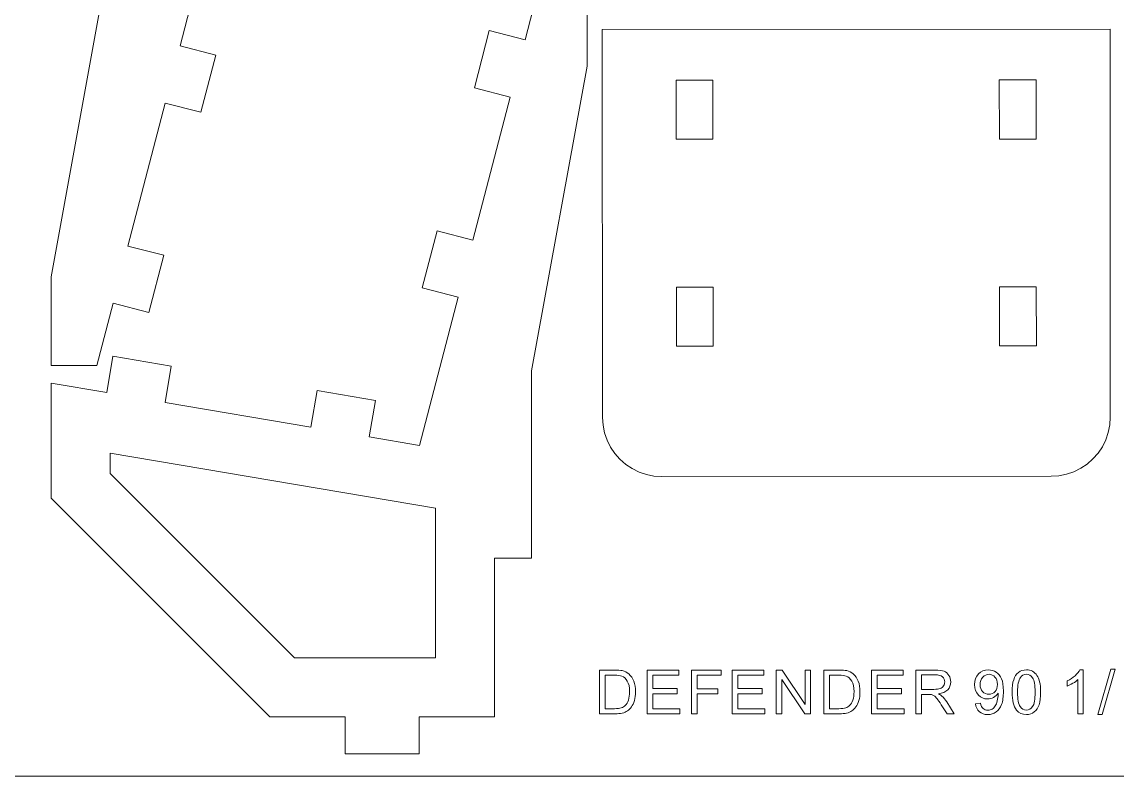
# Model space of a CAD drawing. Header units: centimetres. Extents: x -129.3 to -71.3, y -1.4 to 86.6.
# Drawn here: x -115.53 to -108.03, y -1.37 to 3.79 of the extents above; entities that cross this region are included whole.
import ezdxf

# ---------------------------------------------------------------- set-up
doc = ezdxf.new("R2010")
doc.units = ezdxf.units.CM
doc.header["$MEASUREMENT"] = 0
doc.layers.add('Camada 1', color=7, linetype='Continuous')

msp = doc.modelspace()

# ---------------------------------------------------------------- linework, layer by layer
at = {"layer": 'Camada 1', "color": 250, "lineweight": 20}
msp.add_open_spline([(-100.25825, -0.87178), (-100.25825, -1.14679), (-100.48325, -1.37179), (-100.75824, -1.37179), (-100.75824, -1.37179), (-100.75824, -1.37179), (-128.75825, -1.37179), (-128.75825, -1.37179), (-128.75825, -1.37179), (-129.03324, -1.37179), (-129.25825, -1.14679), (-129.25825, -0.87178), (-129.25825, -0.87178), (-129.25825, -0.87178), (-129.25825, 42.12823), (-129.25825, 42.12823), (-129.25825, 42.12823), (-129.25825, 42.40323), (-129.03324, 42.62823), (-128.75825, 42.62823)], degree=3, knots=[0, 0, 0, 0, 0.1666667, 0.1666667, 0.1666667, 0.1666667, 0.3333333, 0.3333333, 0.3333333, 0.3333333, 0.5, 0.5, 0.5, 0.5, 0.6666667, 0.6666667, 0.6666667, 0.6666667, 1, 1, 1, 1], dxfattribs=at)
at = {"layer": 'Camada 1', "lineweight": 9}
for points, knots in [([(-114.80079, 2.25954), (-114.80079, 2.25954), (-114.55589, 2.19578), (-114.55589, 2.19578), (-114.55589, 2.19578), (-114.55589, 2.19578), (-114.65788, 1.80396), (-114.65788, 1.80396), (-114.65788, 1.80396), (-114.65788, 1.80396), (-114.90277, 1.86771), (-114.90277, 1.86771), (-114.90277, 1.86771), (-114.90277, 1.86771), (-115.01408, 1.44008), (-115.01408, 1.44008), (-115.01408, 1.44008), (-115.01408, 1.44008), (-115.32708, 1.4401), (-115.32708, 1.4401), (-115.32708, 1.4401), (-115.32708, 1.4401), (-115.32686, 2.04743), (-115.32686, 2.04743), (-115.32686, 2.04743), (-115.32686, 2.04743), (-114.94768, 4.13457), (-114.94768, 4.13457), (-114.94768, 4.13457), (-114.94768, 4.13457), (-114.94734, 5.41826), (-114.94734, 5.41826), (-114.94734, 5.41826), (-114.94734, 5.41826), (-114.69424, 5.41816), (-114.69424, 5.41816), (-114.69424, 5.41816), (-114.69424, 5.41816), (-114.69388, 6.50506), (-114.69388, 6.50506), (-114.69388, 6.50506), (-114.69388, 6.50506), (-114.17786, 6.50503), (-114.17786, 6.50503), (-114.17786, 6.50503), (-114.17786, 6.50503), (-114.17783, 6.75808), (-114.17783, 6.75808), (-114.17783, 6.75808), (-114.17783, 6.75808), (-113.67156, 6.75804), (-113.67156, 6.75804), (-113.67156, 6.75804), (-113.67156, 6.75804), (-113.6716, 6.50499), (-113.6716, 6.50499), (-113.6716, 6.50499), (-113.6716, 6.50499), (-113.15576, 6.50495), (-113.15576, 6.50495), (-113.15576, 6.50495), (-113.15576, 6.50495), (-111.65781, 5.00592), (-111.65781, 5.00592), (-111.65781, 5.00592), (-111.65781, 5.00592), (-111.65805, 4.21896), (-111.65805, 4.21896), (-111.65805, 4.21896), (-111.65805, 4.21896), (-112.03988, 4.2834), (-112.03988, 4.2834), (-112.03988, 4.2834), (-112.03988, 4.2834), (-112.08198, 4.03418), (-112.08198, 4.03418), (-112.08198, 4.03418), (-112.08198, 4.03418), (-112.48114, 4.10162), (-112.48114, 4.10162), (-112.48114, 4.10162), (-112.48114, 4.10162), (-112.43904, 4.35085), (-112.43904, 4.35085), (-112.43904, 4.35085), (-112.43904, 4.35085), (-113.43713, 4.51967), (-113.43713, 4.51967), (-113.43713, 4.51967), (-113.43713, 4.51967), (-113.47919, 4.27043), (-113.47919, 4.27043), (-113.47919, 4.27043), (-113.47919, 4.27043), (-113.87836, 4.3378), (-113.87836, 4.3378), (-113.87836, 4.3378), (-113.87836, 4.3378), (-113.8363, 4.58704), (-113.8363, 4.58704), (-113.8363, 4.58704), (-113.8363, 4.58704), (-114.17955, 4.6463), (-114.17955, 4.6463), (-114.17955, 4.6463), (-114.17955, 4.6463), (-114.44383, 3.63092), (-114.44383, 3.63092), (-114.44383, 3.63092), (-114.44383, 3.63092), (-114.19894, 3.56718), (-114.19894, 3.56718), (-114.19894, 3.56718), (-114.19894, 3.56718), (-114.30093, 3.17535), (-114.30093, 3.17535), (-114.30093, 3.17535), (-114.30093, 3.17535), (-114.54582, 3.2391), (-114.54582, 3.2391), (-114.54582, 3.2391), (-114.54582, 3.2391), (-114.80079, 2.25954), (-114.80079, 2.25954)], [0, 0, 0, 0, 0.03125, 0.03125, 0.03125, 0.03125, 0.0625, 0.0625, 0.0625, 0.0625, 0.09375, 0.09375, 0.09375, 0.09375, 0.125, 0.125, 0.125, 0.125, 0.15625, 0.15625, 0.15625, 0.15625, 0.1875, 0.1875, 0.1875, 0.1875, 0.21875, 0.21875, 0.21875, 0.21875, 0.25, 0.25, 0.25, 0.25, 0.28125, 0.28125, 0.28125, 0.28125, 0.3125, 0.3125, 0.3125, 0.3125, 0.34375, 0.34375, 0.34375, 0.34375, 0.375, 0.375, 0.375, 0.375, 0.40625, 0.40625, 0.40625, 0.40625, 0.4375, 0.4375, 0.4375, 0.4375, 0.46875, 0.46875, 0.46875, 0.46875, 0.5, 0.5, 0.5, 0.5, 0.53125, 0.53125, 0.53125, 0.53125, 0.5625, 0.5625, 0.5625, 0.5625, 0.59375, 0.59375, 0.59375, 0.59375, 0.625, 0.625, 0.625, 0.625, 0.65625, 0.65625, 0.65625, 0.65625, 0.6875, 0.6875, 0.6875, 0.6875, 0.71875, 0.71875, 0.71875, 0.71875, 0.75, 0.75, 0.75, 0.75, 0.78125, 0.78125, 0.78125, 0.78125, 0.8125, 0.8125, 0.8125, 0.8125, 0.84375, 0.84375, 0.84375, 0.84375, 0.875, 0.875, 0.875, 0.875, 0.90625, 0.90625, 0.90625, 0.90625, 0.9375, 0.9375, 0.9375, 0.9375, 1, 1, 1, 1]), ([(-112.18411, 3.27966), (-112.18411, 3.27966), (-112.42901, 3.34342), (-112.42901, 3.34342), (-112.42901, 3.34342), (-112.42901, 3.34342), (-112.32702, 3.73524), (-112.32702, 3.73524), (-112.32702, 3.73524), (-112.32702, 3.73524), (-112.08213, 3.67149), (-112.08213, 3.67149), (-112.08213, 3.67149), (-112.08213, 3.67149), (-111.97082, 4.09912), (-111.97082, 4.09912), (-111.97082, 4.09912), (-111.97082, 4.09912), (-111.65782, 4.0991), (-111.65782, 4.0991), (-111.65782, 4.0991), (-111.65782, 4.0991), (-111.65804, 3.49177), (-111.65804, 3.49177), (-111.65804, 3.49177), (-111.65804, 3.49177), (-112.03722, 1.40463), (-112.03722, 1.40463), (-112.03722, 1.40463), (-112.03722, 1.40463), (-112.03756, 0.12094), (-112.03756, 0.12094), (-112.03756, 0.12094), (-112.03756, 0.12094), (-112.29066, 0.12104), (-112.29066, 0.12104), (-112.29066, 0.12104), (-112.29066, 0.12104), (-112.29102, -0.96586), (-112.29102, -0.96586), (-112.29102, -0.96586), (-112.29102, -0.96586), (-112.80704, -0.96583), (-112.80704, -0.96583), (-112.80704, -0.96583), (-112.80704, -0.96583), (-112.80707, -1.21888), (-112.80707, -1.21888), (-112.80707, -1.21888), (-112.80707, -1.21888), (-113.31334, -1.21884), (-113.31334, -1.21884), (-113.31334, -1.21884), (-113.31334, -1.21884), (-113.3133, -0.96579), (-113.3133, -0.96579), (-113.3133, -0.96579), (-113.3133, -0.96579), (-113.82914, -0.96575), (-113.82914, -0.96575), (-113.82914, -0.96575), (-113.82914, -0.96575), (-115.32709, 0.53328), (-115.32709, 0.53328), (-115.32709, 0.53328), (-115.32709, 0.53328), (-115.32685, 1.32024), (-115.32685, 1.32024), (-115.32685, 1.32024), (-115.32685, 1.32024), (-114.94502, 1.2558), (-114.94502, 1.2558), (-114.94502, 1.2558), (-114.94502, 1.2558), (-114.90292, 1.50502), (-114.90292, 1.50502), (-114.90292, 1.50502), (-114.90292, 1.50502), (-114.50376, 1.43758), (-114.50376, 1.43758), (-114.50376, 1.43758), (-114.50376, 1.43758), (-114.54586, 1.18835), (-114.54586, 1.18835), (-114.54586, 1.18835), (-114.54586, 1.18835), (-113.54777, 1.01953), (-113.54777, 1.01953), (-113.54777, 1.01953), (-113.54777, 1.01953), (-113.50571, 1.26877), (-113.50571, 1.26877), (-113.50571, 1.26877), (-113.50571, 1.26877), (-113.10654, 1.2014), (-113.10654, 1.2014), (-113.10654, 1.2014), (-113.10654, 1.2014), (-113.1486, 0.95216), (-113.1486, 0.95216), (-113.1486, 0.95216), (-113.1486, 0.95216), (-112.80535, 0.8929), (-112.80535, 0.8929), (-112.80535, 0.8929), (-112.80535, 0.8929), (-112.54107, 1.90828), (-112.54107, 1.90828), (-112.54107, 1.90828), (-112.54107, 1.90828), (-112.78596, 1.97202), (-112.78596, 1.97202), (-112.78596, 1.97202), (-112.78596, 1.97202), (-112.68397, 2.36385), (-112.68397, 2.36385), (-112.68397, 2.36385), (-112.68397, 2.36385), (-112.43908, 2.3001), (-112.43908, 2.3001), (-112.43908, 2.3001), (-112.43908, 2.3001), (-112.18411, 3.27966), (-112.18411, 3.27966)], [0, 0, 0, 0, 0.03125, 0.03125, 0.03125, 0.03125, 0.0625, 0.0625, 0.0625, 0.0625, 0.09375, 0.09375, 0.09375, 0.09375, 0.125, 0.125, 0.125, 0.125, 0.15625, 0.15625, 0.15625, 0.15625, 0.1875, 0.1875, 0.1875, 0.1875, 0.21875, 0.21875, 0.21875, 0.21875, 0.25, 0.25, 0.25, 0.25, 0.28125, 0.28125, 0.28125, 0.28125, 0.3125, 0.3125, 0.3125, 0.3125, 0.34375, 0.34375, 0.34375, 0.34375, 0.375, 0.375, 0.375, 0.375, 0.40625, 0.40625, 0.40625, 0.40625, 0.4375, 0.4375, 0.4375, 0.4375, 0.46875, 0.46875, 0.46875, 0.46875, 0.5, 0.5, 0.5, 0.5, 0.53125, 0.53125, 0.53125, 0.53125, 0.5625, 0.5625, 0.5625, 0.5625, 0.59375, 0.59375, 0.59375, 0.59375, 0.625, 0.625, 0.625, 0.625, 0.65625, 0.65625, 0.65625, 0.65625, 0.6875, 0.6875, 0.6875, 0.6875, 0.71875, 0.71875, 0.71875, 0.71875, 0.75, 0.75, 0.75, 0.75, 0.78125, 0.78125, 0.78125, 0.78125, 0.8125, 0.8125, 0.8125, 0.8125, 0.84375, 0.84375, 0.84375, 0.84375, 0.875, 0.875, 0.875, 0.875, 0.90625, 0.90625, 0.90625, 0.90625, 0.9375, 0.9375, 0.9375, 0.9375, 1, 1, 1, 1]), ([(-108.13, 0.88491), (-108.13, 0.88491), (-108.1594, 0.84086), (-108.1594, 0.84086), (-108.1594, 0.84086), (-108.1594, 0.84086), (-108.1943, 0.80101), (-108.1943, 0.80101), (-108.1943, 0.80101), (-108.1943, 0.80101), (-108.23409, 0.76607), (-108.23409, 0.76607), (-108.23409, 0.76607), (-108.23409, 0.76607), (-108.2781, 0.73661), (-108.2781, 0.73661), (-108.2781, 0.73661), (-108.2781, 0.73661), (-108.32559, 0.71315), (-108.32559, 0.71315), (-108.32559, 0.71315), (-108.32559, 0.71315), (-108.37573, 0.69609), (-108.37573, 0.69609), (-108.37573, 0.69609), (-108.37573, 0.69609), (-108.42767, 0.68572), (-108.42767, 0.68572), (-108.42767, 0.68572), (-108.42767, 0.68572), (-108.48051, 0.68222), (-108.48051, 0.68222), (-108.48051, 0.68222), (-108.48051, 0.68222), (-111.14669, 0.68043), (-111.14669, 0.68043), (-111.14669, 0.68043), (-111.14669, 0.68043), (-111.19954, 0.68385), (-111.19954, 0.68385), (-111.19954, 0.68385), (-111.19954, 0.68385), (-111.25149, 0.69415), (-111.25149, 0.69415), (-111.25149, 0.69415), (-111.25149, 0.69415), (-111.30163, 0.71115), (-111.30163, 0.71115), (-111.30163, 0.71115), (-111.30163, 0.71115), (-111.34916, 0.73454), (-111.34916, 0.73454), (-111.34916, 0.73454), (-111.34916, 0.73454), (-111.39322, 0.76393), (-111.39322, 0.76393), (-111.39322, 0.76393), (-111.39322, 0.76393), (-111.43307, 0.79882), (-111.43307, 0.79882), (-111.43307, 0.79882), (-111.43307, 0.79882), (-111.46801, 0.83861), (-111.46801, 0.83861), (-111.46801, 0.83861), (-111.46801, 0.83861), (-111.49746, 0.88263), (-111.49746, 0.88263), (-111.49746, 0.88263), (-111.49746, 0.88263), (-111.52092, 0.93011), (-111.52092, 0.93011), (-111.52092, 0.93011), (-111.52092, 0.93011), (-111.53798, 0.98025), (-111.53798, 0.98025), (-111.53798, 0.98025), (-111.53798, 0.98025), (-111.54834, 1.03218), (-111.54834, 1.03218), (-111.54834, 1.03218), (-111.54834, 1.03218), (-111.55185, 1.08504), (-111.55185, 1.08504), (-111.55185, 1.08504), (-111.55185, 1.08504), (-111.55378, 3.7437), (-111.55378, 3.7437), (-111.55378, 3.7437), (-111.55378, 3.7437), (-108.07782, 3.74604), (-108.07782, 3.74604), (-108.07782, 3.74604), (-108.07782, 3.74604), (-108.07589, 1.0874), (-108.07589, 1.0874), (-108.07589, 1.0874), (-108.07589, 1.0874), (-108.07933, 1.03455), (-108.07933, 1.03455), (-108.07933, 1.03455), (-108.07933, 1.03455), (-108.08961, 0.98259), (-108.08961, 0.98259), (-108.08961, 0.98259), (-108.08961, 0.98259), (-108.10661, 0.93243), (-108.10661, 0.93243), (-108.10661, 0.93243), (-108.10661, 0.93243), (-108.13, 0.88491), (-108.13, 0.88491)], [0, 0, 0, 0, 0.0344828, 0.0344828, 0.0344828, 0.0344828, 0.0689655, 0.0689655, 0.0689655, 0.0689655, 0.1034483, 0.1034483, 0.1034483, 0.1034483, 0.137931, 0.137931, 0.137931, 0.137931, 0.1724138, 0.1724138, 0.1724138, 0.1724138, 0.2068966, 0.2068966, 0.2068966, 0.2068966, 0.2413793, 0.2413793, 0.2413793, 0.2413793, 0.2758621, 0.2758621, 0.2758621, 0.2758621, 0.3103448, 0.3103448, 0.3103448, 0.3103448, 0.3448276, 0.3448276, 0.3448276, 0.3448276, 0.3793103, 0.3793103, 0.3793103, 0.3793103, 0.4137931, 0.4137931, 0.4137931, 0.4137931, 0.4482759, 0.4482759, 0.4482759, 0.4482759, 0.4827586, 0.4827586, 0.4827586, 0.4827586, 0.5172414, 0.5172414, 0.5172414, 0.5172414, 0.5517241, 0.5517241, 0.5517241, 0.5517241, 0.5862069, 0.5862069, 0.5862069, 0.5862069, 0.6206897, 0.6206897, 0.6206897, 0.6206897, 0.6551724, 0.6551724, 0.6551724, 0.6551724, 0.6896552, 0.6896552, 0.6896552, 0.6896552, 0.7241379, 0.7241379, 0.7241379, 0.7241379, 0.7586207, 0.7586207, 0.7586207, 0.7586207, 0.7931034, 0.7931034, 0.7931034, 0.7931034, 0.8275862, 0.8275862, 0.8275862, 0.8275862, 0.862069, 0.862069, 0.862069, 0.862069, 0.8965517, 0.8965517, 0.8965517, 0.8965517, 0.9310345, 0.9310345, 0.9310345, 0.9310345, 1, 1, 1, 1]), ([(-111.04796, 3.39549), (-111.04796, 3.39549), (-111.04767, 2.99068), (-111.04767, 2.99068), (-111.04767, 2.99068), (-111.04767, 2.99068), (-110.7958, 2.99088), (-110.7958, 2.99088), (-110.7958, 2.99088), (-110.7958, 2.99088), (-110.79616, 3.39566), (-110.79616, 3.39566), (-110.79616, 3.39566), (-110.79616, 3.39566), (-111.04796, 3.39549), (-111.04796, 3.39549)], [0, 0, 0, 0, 0.2, 0.2, 0.2, 0.2, 0.4, 0.4, 0.4, 0.4, 0.6, 0.6, 0.6, 0.6, 1, 1, 1, 1]), ([(-108.58372, 3.39719), (-108.58372, 3.39719), (-108.83551, 3.39701), (-108.83551, 3.39701), (-108.83551, 3.39701), (-108.83551, 3.39701), (-108.83523, 2.9922), (-108.83523, 2.9922), (-108.83523, 2.9922), (-108.83523, 2.9922), (-108.58333, 2.9924), (-108.58333, 2.9924), (-108.58333, 2.9924), (-108.58333, 2.9924), (-108.58372, 3.39719), (-108.58372, 3.39719)], [0, 0, 0, 0, 0.2, 0.2, 0.2, 0.2, 0.4, 0.4, 0.4, 0.4, 0.6, 0.6, 0.6, 0.6, 1, 1, 1, 1]), ([(-111.04644, 1.97845), (-111.04644, 1.97845), (-111.04615, 1.57364), (-111.04615, 1.57364), (-111.04615, 1.57364), (-111.04615, 1.57364), (-110.79427, 1.57382), (-110.79427, 1.57382), (-110.79427, 1.57382), (-110.79427, 1.57382), (-110.79464, 1.97862), (-110.79464, 1.97862), (-110.79464, 1.97862), (-110.79464, 1.97862), (-111.04644, 1.97845), (-111.04644, 1.97845)], [0, 0, 0, 0, 0.2, 0.2, 0.2, 0.2, 0.4, 0.4, 0.4, 0.4, 0.6, 0.6, 0.6, 0.6, 1, 1, 1, 1]), ([(-108.83368, 1.57513), (-108.83368, 1.57513), (-108.58179, 1.57531), (-108.58179, 1.57531), (-108.58179, 1.57531), (-108.58179, 1.57531), (-108.58216, 1.98012), (-108.58216, 1.98012), (-108.58216, 1.98012), (-108.58216, 1.98012), (-108.83397, 1.97994), (-108.83397, 1.97994), (-108.83397, 1.97994), (-108.83397, 1.97994), (-108.83368, 1.57513), (-108.83368, 1.57513)], [0, 0, 0, 0, 0.2, 0.2, 0.2, 0.2, 0.4, 0.4, 0.4, 0.4, 0.6, 0.6, 0.6, 0.6, 1, 1, 1, 1]), ([(-112.69542, 0.46364), (-112.69542, 0.46364), (-114.92213, 0.84103), (-114.92213, 0.84103), (-114.92213, 0.84103), (-114.92213, 0.84103), (-114.92219, 0.70092), (-114.92219, 0.70092), (-114.92219, 0.70092), (-114.92219, 0.70092), (-113.66137, -0.56082), (-113.66137, -0.56082), (-113.66137, -0.56082), (-113.66137, -0.56082), (-112.69576, -0.56097), (-112.69576, -0.56097), (-112.69576, -0.56097), (-112.69576, -0.56097), (-112.69542, 0.46364), (-112.69542, 0.46364)], [0, 0, 0, 0, 0.1666667, 0.1666667, 0.1666667, 0.1666667, 0.3333333, 0.3333333, 0.3333333, 0.3333333, 0.5, 0.5, 0.5, 0.5, 0.6666667, 0.6666667, 0.6666667, 0.6666667, 1, 1, 1, 1])]:
    msp.add_open_spline(points, degree=3, knots=knots, dxfattribs=at)
at = {"layer": 'Camada 1', "color": 140, "lineweight": 9}
for points, knots in [([(-111.57357, -0.94516), (-111.57357, -0.94516), (-111.57357, -0.64519), (-111.57357, -0.64519), (-111.57357, -0.64519), (-111.57357, -0.64519), (-111.47023, -0.64519), (-111.47023, -0.64519), (-111.47023, -0.64519), (-111.44691, -0.64519), (-111.4291, -0.64659), (-111.41681, -0.64945), (-111.41681, -0.64945), (-111.39964, -0.65343), (-111.38497, -0.66062), (-111.37282, -0.67096), (-111.37282, -0.67096), (-111.35697, -0.68436), (-111.34517, -0.7014), (-111.33735, -0.72221), (-111.33735, -0.72221), (-111.32946, -0.74302), (-111.32555, -0.76683), (-111.32555, -0.79357), (-111.32555, -0.79357), (-111.32555, -0.81633), (-111.32821, -0.83651), (-111.33351, -0.85411), (-111.33351, -0.85411), (-111.33882, -0.8717), (-111.34566, -0.8863), (-111.35397, -0.89782), (-111.35397, -0.89782), (-111.36235, -0.90934), (-111.37143, -0.91842), (-111.38134, -0.92498), (-111.38134, -0.92498), (-111.39119, -0.93161), (-111.40313, -0.93664), (-111.41709, -0.94006), (-111.41709, -0.94006), (-111.43113, -0.94348), (-111.44719, -0.94516), (-111.46534, -0.94516), (-111.46534, -0.94516), (-111.46534, -0.94516), (-111.57357, -0.94516), (-111.57357, -0.94516)], [0, 0, 0, 0, 0.0769231, 0.0769231, 0.0769231, 0.0769231, 0.1538462, 0.1538462, 0.1538462, 0.1538462, 0.2307692, 0.2307692, 0.2307692, 0.2307692, 0.3076923, 0.3076923, 0.3076923, 0.3076923, 0.3846154, 0.3846154, 0.3846154, 0.3846154, 0.4615385, 0.4615385, 0.4615385, 0.4615385, 0.5384615, 0.5384615, 0.5384615, 0.5384615, 0.6153846, 0.6153846, 0.6153846, 0.6153846, 0.6923077, 0.6923077, 0.6923077, 0.6923077, 0.7692308, 0.7692308, 0.7692308, 0.7692308, 0.8461538, 0.8461538, 0.8461538, 0.8461538, 1, 1, 1, 1]), ([(-111.2469, -0.94516), (-111.2469, -0.94516), (-111.2469, -0.64519), (-111.2469, -0.64519), (-111.2469, -0.64519), (-111.2469, -0.64519), (-111.03031, -0.64519), (-111.03031, -0.64519), (-111.03031, -0.64519), (-111.03031, -0.64519), (-111.03031, -0.68038), (-111.03031, -0.68038), (-111.03031, -0.68038), (-111.03031, -0.68038), (-111.2071, -0.68038), (-111.2071, -0.68038), (-111.2071, -0.68038), (-111.2071, -0.68038), (-111.2071, -0.77255), (-111.2071, -0.77255), (-111.2071, -0.77255), (-111.2071, -0.77255), (-111.04162, -0.77255), (-111.04162, -0.77255), (-111.04162, -0.77255), (-111.04162, -0.77255), (-111.04162, -0.80774), (-111.04162, -0.80774), (-111.04162, -0.80774), (-111.04162, -0.80774), (-111.2071, -0.80774), (-111.2071, -0.80774), (-111.2071, -0.80774), (-111.2071, -0.80774), (-111.2071, -0.90997), (-111.2071, -0.90997), (-111.2071, -0.90997), (-111.2071, -0.90997), (-111.02318, -0.90997), (-111.02318, -0.90997), (-111.02318, -0.90997), (-111.02318, -0.90997), (-111.02318, -0.94516), (-111.02318, -0.94516), (-111.02318, -0.94516), (-111.02318, -0.94516), (-111.2469, -0.94516), (-111.2469, -0.94516)], [0, 0, 0, 0, 0.0769231, 0.0769231, 0.0769231, 0.0769231, 0.1538462, 0.1538462, 0.1538462, 0.1538462, 0.2307692, 0.2307692, 0.2307692, 0.2307692, 0.3076923, 0.3076923, 0.3076923, 0.3076923, 0.3846154, 0.3846154, 0.3846154, 0.3846154, 0.4615385, 0.4615385, 0.4615385, 0.4615385, 0.5384615, 0.5384615, 0.5384615, 0.5384615, 0.6153846, 0.6153846, 0.6153846, 0.6153846, 0.6923077, 0.6923077, 0.6923077, 0.6923077, 0.7692308, 0.7692308, 0.7692308, 0.7692308, 0.8461538, 0.8461538, 0.8461538, 0.8461538, 1, 1, 1, 1]), ([(-110.94293, -0.94516), (-110.94293, -0.94516), (-110.94293, -0.64519), (-110.94293, -0.64519), (-110.94293, -0.64519), (-110.94293, -0.64519), (-110.74057, -0.64519), (-110.74057, -0.64519), (-110.74057, -0.64519), (-110.74057, -0.64519), (-110.74057, -0.68038), (-110.74057, -0.68038), (-110.74057, -0.68038), (-110.74057, -0.68038), (-110.90313, -0.68038), (-110.90313, -0.68038), (-110.90313, -0.68038), (-110.90313, -0.68038), (-110.90313, -0.77381), (-110.90313, -0.77381), (-110.90313, -0.77381), (-110.90313, -0.77381), (-110.76236, -0.77381), (-110.76236, -0.77381), (-110.76236, -0.77381), (-110.76236, -0.77381), (-110.76236, -0.809), (-110.76236, -0.809), (-110.76236, -0.809), (-110.76236, -0.809), (-110.90313, -0.809), (-110.90313, -0.809), (-110.90313, -0.809), (-110.90313, -0.809), (-110.90313, -0.94516), (-110.90313, -0.94516), (-110.90313, -0.94516), (-110.90313, -0.94516), (-110.94293, -0.94516), (-110.94293, -0.94516)], [0, 0, 0, 0, 0.0909091, 0.0909091, 0.0909091, 0.0909091, 0.1818182, 0.1818182, 0.1818182, 0.1818182, 0.2727273, 0.2727273, 0.2727273, 0.2727273, 0.3636364, 0.3636364, 0.3636364, 0.3636364, 0.4545455, 0.4545455, 0.4545455, 0.4545455, 0.5454545, 0.5454545, 0.5454545, 0.5454545, 0.6363636, 0.6363636, 0.6363636, 0.6363636, 0.7272727, 0.7272727, 0.7272727, 0.7272727, 0.8181818, 0.8181818, 0.8181818, 0.8181818, 1, 1, 1, 1]), ([(-110.66499, -0.94516), (-110.66499, -0.94516), (-110.66499, -0.64519), (-110.66499, -0.64519), (-110.66499, -0.64519), (-110.66499, -0.64519), (-110.4484, -0.64519), (-110.4484, -0.64519), (-110.4484, -0.64519), (-110.4484, -0.64519), (-110.4484, -0.68038), (-110.4484, -0.68038), (-110.4484, -0.68038), (-110.4484, -0.68038), (-110.62519, -0.68038), (-110.62519, -0.68038), (-110.62519, -0.68038), (-110.62519, -0.68038), (-110.62519, -0.77255), (-110.62519, -0.77255), (-110.62519, -0.77255), (-110.62519, -0.77255), (-110.45971, -0.77255), (-110.45971, -0.77255), (-110.45971, -0.77255), (-110.45971, -0.77255), (-110.45971, -0.80774), (-110.45971, -0.80774), (-110.45971, -0.80774), (-110.45971, -0.80774), (-110.62519, -0.80774), (-110.62519, -0.80774), (-110.62519, -0.80774), (-110.62519, -0.80774), (-110.62519, -0.90997), (-110.62519, -0.90997), (-110.62519, -0.90997), (-110.62519, -0.90997), (-110.44127, -0.90997), (-110.44127, -0.90997), (-110.44127, -0.90997), (-110.44127, -0.90997), (-110.44127, -0.94516), (-110.44127, -0.94516), (-110.44127, -0.94516), (-110.44127, -0.94516), (-110.66499, -0.94516), (-110.66499, -0.94516)], [0, 0, 0, 0, 0.0769231, 0.0769231, 0.0769231, 0.0769231, 0.1538462, 0.1538462, 0.1538462, 0.1538462, 0.2307692, 0.2307692, 0.2307692, 0.2307692, 0.3076923, 0.3076923, 0.3076923, 0.3076923, 0.3846154, 0.3846154, 0.3846154, 0.3846154, 0.4615385, 0.4615385, 0.4615385, 0.4615385, 0.5384615, 0.5384615, 0.5384615, 0.5384615, 0.6153846, 0.6153846, 0.6153846, 0.6153846, 0.6923077, 0.6923077, 0.6923077, 0.6923077, 0.7692308, 0.7692308, 0.7692308, 0.7692308, 0.8461538, 0.8461538, 0.8461538, 0.8461538, 1, 1, 1, 1]), ([(-110.36353, -0.94516), (-110.36353, -0.94516), (-110.36353, -0.64519), (-110.36353, -0.64519), (-110.36353, -0.64519), (-110.36353, -0.64519), (-110.32275, -0.64519), (-110.32275, -0.64519), (-110.32275, -0.64519), (-110.32275, -0.64519), (-110.16537, -0.88064), (-110.16537, -0.88064), (-110.16537, -0.88064), (-110.16537, -0.88064), (-110.16537, -0.64519), (-110.16537, -0.64519), (-110.16537, -0.64519), (-110.16537, -0.64519), (-110.12724, -0.64519), (-110.12724, -0.64519), (-110.12724, -0.64519), (-110.12724, -0.64519), (-110.12724, -0.94516), (-110.12724, -0.94516), (-110.12724, -0.94516), (-110.12724, -0.94516), (-110.16802, -0.94516), (-110.16802, -0.94516), (-110.16802, -0.94516), (-110.16802, -0.94516), (-110.32541, -0.70971), (-110.32541, -0.70971), (-110.32541, -0.70971), (-110.32541, -0.70971), (-110.32541, -0.94516), (-110.32541, -0.94516), (-110.32541, -0.94516), (-110.32541, -0.94516), (-110.36353, -0.94516), (-110.36353, -0.94516)], [0, 0, 0, 0, 0.0909091, 0.0909091, 0.0909091, 0.0909091, 0.1818182, 0.1818182, 0.1818182, 0.1818182, 0.2727273, 0.2727273, 0.2727273, 0.2727273, 0.3636364, 0.3636364, 0.3636364, 0.3636364, 0.4545455, 0.4545455, 0.4545455, 0.4545455, 0.5454545, 0.5454545, 0.5454545, 0.5454545, 0.6363636, 0.6363636, 0.6363636, 0.6363636, 0.7272727, 0.7272727, 0.7272727, 0.7272727, 0.8181818, 0.8181818, 0.8181818, 0.8181818, 1, 1, 1, 1]), ([(-110.03728, -0.94516), (-110.03728, -0.94516), (-110.03728, -0.64519), (-110.03728, -0.64519), (-110.03728, -0.64519), (-110.03728, -0.64519), (-109.93394, -0.64519), (-109.93394, -0.64519), (-109.93394, -0.64519), (-109.91062, -0.64519), (-109.89281, -0.64659), (-109.88052, -0.64945), (-109.88052, -0.64945), (-109.86335, -0.65343), (-109.84868, -0.66062), (-109.83653, -0.67096), (-109.83653, -0.67096), (-109.82068, -0.68436), (-109.80888, -0.7014), (-109.80106, -0.72221), (-109.80106, -0.72221), (-109.79317, -0.74302), (-109.78926, -0.76683), (-109.78926, -0.79357), (-109.78926, -0.79357), (-109.78926, -0.81633), (-109.79192, -0.83651), (-109.79722, -0.85411), (-109.79722, -0.85411), (-109.80253, -0.8717), (-109.80937, -0.8863), (-109.81768, -0.89782), (-109.81768, -0.89782), (-109.82606, -0.90934), (-109.83514, -0.91842), (-109.84505, -0.92498), (-109.84505, -0.92498), (-109.8549, -0.93161), (-109.86684, -0.93664), (-109.8808, -0.94006), (-109.8808, -0.94006), (-109.89484, -0.94348), (-109.9109, -0.94516), (-109.92905, -0.94516), (-109.92905, -0.94516), (-109.92905, -0.94516), (-110.03728, -0.94516), (-110.03728, -0.94516)], [0, 0, 0, 0, 0.0769231, 0.0769231, 0.0769231, 0.0769231, 0.1538462, 0.1538462, 0.1538462, 0.1538462, 0.2307692, 0.2307692, 0.2307692, 0.2307692, 0.3076923, 0.3076923, 0.3076923, 0.3076923, 0.3846154, 0.3846154, 0.3846154, 0.3846154, 0.4615385, 0.4615385, 0.4615385, 0.4615385, 0.5384615, 0.5384615, 0.5384615, 0.5384615, 0.6153846, 0.6153846, 0.6153846, 0.6153846, 0.6923077, 0.6923077, 0.6923077, 0.6923077, 0.7692308, 0.7692308, 0.7692308, 0.7692308, 0.8461538, 0.8461538, 0.8461538, 0.8461538, 1, 1, 1, 1]), ([(-109.71061, -0.94516), (-109.71061, -0.94516), (-109.71061, -0.64519), (-109.71061, -0.64519), (-109.71061, -0.64519), (-109.71061, -0.64519), (-109.49402, -0.64519), (-109.49402, -0.64519), (-109.49402, -0.64519), (-109.49402, -0.64519), (-109.49402, -0.68038), (-109.49402, -0.68038), (-109.49402, -0.68038), (-109.49402, -0.68038), (-109.67081, -0.68038), (-109.67081, -0.68038), (-109.67081, -0.68038), (-109.67081, -0.68038), (-109.67081, -0.77255), (-109.67081, -0.77255), (-109.67081, -0.77255), (-109.67081, -0.77255), (-109.50533, -0.77255), (-109.50533, -0.77255), (-109.50533, -0.77255), (-109.50533, -0.77255), (-109.50533, -0.80774), (-109.50533, -0.80774), (-109.50533, -0.80774), (-109.50533, -0.80774), (-109.67081, -0.80774), (-109.67081, -0.80774), (-109.67081, -0.80774), (-109.67081, -0.80774), (-109.67081, -0.90997), (-109.67081, -0.90997), (-109.67081, -0.90997), (-109.67081, -0.90997), (-109.48689, -0.90997), (-109.48689, -0.90997), (-109.48689, -0.90997), (-109.48689, -0.90997), (-109.48689, -0.94516), (-109.48689, -0.94516), (-109.48689, -0.94516), (-109.48689, -0.94516), (-109.71061, -0.94516), (-109.71061, -0.94516)], [0, 0, 0, 0, 0.0769231, 0.0769231, 0.0769231, 0.0769231, 0.1538462, 0.1538462, 0.1538462, 0.1538462, 0.2307692, 0.2307692, 0.2307692, 0.2307692, 0.3076923, 0.3076923, 0.3076923, 0.3076923, 0.3846154, 0.3846154, 0.3846154, 0.3846154, 0.4615385, 0.4615385, 0.4615385, 0.4615385, 0.5384615, 0.5384615, 0.5384615, 0.5384615, 0.6153846, 0.6153846, 0.6153846, 0.6153846, 0.6923077, 0.6923077, 0.6923077, 0.6923077, 0.7692308, 0.7692308, 0.7692308, 0.7692308, 0.8461538, 0.8461538, 0.8461538, 0.8461538, 1, 1, 1, 1]), ([(-109.40789, -0.94516), (-109.40789, -0.94516), (-109.40789, -0.64519), (-109.40789, -0.64519), (-109.40789, -0.64519), (-109.40789, -0.64519), (-109.27495, -0.64519), (-109.27495, -0.64519), (-109.27495, -0.64519), (-109.2482, -0.64519), (-109.22788, -0.64791), (-109.21399, -0.65329), (-109.21399, -0.65329), (-109.20009, -0.65867), (-109.18899, -0.66816), (-109.18068, -0.68178), (-109.18068, -0.68178), (-109.17237, -0.6954), (-109.16825, -0.71048), (-109.16825, -0.72696), (-109.16825, -0.72696), (-109.16825, -0.74825), (-109.17517, -0.7662), (-109.18892, -0.78079), (-109.18892, -0.78079), (-109.20268, -0.79539), (-109.2239, -0.8046), (-109.25267, -0.80858), (-109.25267, -0.80858), (-109.24213, -0.81361), (-109.23417, -0.81864), (-109.22872, -0.82352), (-109.22872, -0.82352), (-109.21713, -0.83414), (-109.20617, -0.84747), (-109.1959, -0.86346), (-109.1959, -0.86346), (-109.1959, -0.86346), (-109.14402, -0.94516), (-109.14402, -0.94516), (-109.14402, -0.94516), (-109.14402, -0.94516), (-109.1936, -0.94516), (-109.1936, -0.94516), (-109.1936, -0.94516), (-109.1936, -0.94516), (-109.23326, -0.88274), (-109.23326, -0.88274), (-109.23326, -0.88274), (-109.24478, -0.86465), (-109.25435, -0.8509), (-109.26182, -0.84133), (-109.26182, -0.84133), (-109.26936, -0.83176), (-109.27606, -0.82513), (-109.282, -0.82129), (-109.282, -0.82129), (-109.28786, -0.81752), (-109.29394, -0.81487), (-109.30008, -0.81333), (-109.30008, -0.81333), (-109.30455, -0.81242), (-109.31188, -0.81193), (-109.32215, -0.81193), (-109.32215, -0.81193), (-109.32215, -0.81193), (-109.36809, -0.81193), (-109.36809, -0.81193), (-109.36809, -0.81193), (-109.36809, -0.81193), (-109.36809, -0.94516), (-109.36809, -0.94516), (-109.36809, -0.94516), (-109.36809, -0.94516), (-109.40789, -0.94516), (-109.40789, -0.94516)], [0, 0, 0, 0, 0.05, 0.05, 0.05, 0.05, 0.1, 0.1, 0.1, 0.1, 0.15, 0.15, 0.15, 0.15, 0.2, 0.2, 0.2, 0.2, 0.25, 0.25, 0.25, 0.25, 0.3, 0.3, 0.3, 0.3, 0.35, 0.35, 0.35, 0.35, 0.4, 0.4, 0.4, 0.4, 0.45, 0.45, 0.45, 0.45, 0.5, 0.5, 0.5, 0.5, 0.55, 0.55, 0.55, 0.55, 0.6, 0.6, 0.6, 0.6, 0.65, 0.65, 0.65, 0.65, 0.7, 0.7, 0.7, 0.7, 0.75, 0.75, 0.75, 0.75, 0.8, 0.8, 0.8, 0.8, 0.85, 0.85, 0.85, 0.85, 0.9, 0.9, 0.9, 0.9, 1, 1, 1, 1]), ([(-108.999, -0.87561), (-108.999, -0.87561), (-108.96381, -0.87268), (-108.96381, -0.87268), (-108.96381, -0.87268), (-108.9608, -0.8893), (-108.95508, -0.90131), (-108.94663, -0.90878), (-108.94663, -0.90878), (-108.93818, -0.91625), (-108.92736, -0.92002), (-108.91409, -0.92002), (-108.91409, -0.92002), (-108.90278, -0.92002), (-108.89286, -0.91744), (-108.88428, -0.9122), (-108.88428, -0.9122), (-108.87569, -0.90704), (-108.8687, -0.90012), (-108.86333, -0.89139), (-108.86333, -0.89139), (-108.85795, -0.88274), (-108.85341, -0.87101), (-108.84971, -0.85627), (-108.84971, -0.85627), (-108.84601, -0.84154), (-108.8442, -0.82653), (-108.8442, -0.81124), (-108.8442, -0.81124), (-108.8442, -0.80963), (-108.84427, -0.80712), (-108.84441, -0.80383), (-108.84441, -0.80383), (-108.85174, -0.81556), (-108.86179, -0.82513), (-108.8745, -0.83239), (-108.8745, -0.83239), (-108.88721, -0.83972), (-108.90103, -0.84336), (-108.91584, -0.84336), (-108.91584, -0.84336), (-108.94062, -0.84336), (-108.96157, -0.83435), (-108.97875, -0.81633), (-108.97875, -0.81633), (-108.99586, -0.79839), (-109.00444, -0.77465), (-109.00444, -0.74518), (-109.00444, -0.74518), (-109.00444, -0.71474), (-108.99551, -0.6903), (-108.97756, -0.67173), (-108.97756, -0.67173), (-108.95969, -0.65322), (-108.93727, -0.64393), (-108.91025, -0.64393), (-108.91025, -0.64393), (-108.89084, -0.64393), (-108.87303, -0.64917), (-108.85683, -0.65972), (-108.85683, -0.65972), (-108.8407, -0.67019), (-108.82849, -0.68513), (-108.82011, -0.70461), (-108.82011, -0.70461), (-108.81173, -0.72402), (-108.80754, -0.75216), (-108.80754, -0.78896), (-108.80754, -0.78896), (-108.80754, -0.8273), (-108.81166, -0.85781), (-108.81997, -0.8805), (-108.81997, -0.8805), (-108.82828, -0.90326), (-108.8407, -0.92051), (-108.85711, -0.93238), (-108.85711, -0.93238), (-108.87352, -0.94425), (-108.89272, -0.95019), (-108.91479, -0.95019), (-108.91479, -0.95019), (-108.93825, -0.95019), (-108.95738, -0.94369), (-108.97225, -0.93064), (-108.97225, -0.93064), (-108.98706, -0.91758), (-108.996, -0.89922), (-108.999, -0.87561)], [0, 0, 0, 0, 0.0434783, 0.0434783, 0.0434783, 0.0434783, 0.0869565, 0.0869565, 0.0869565, 0.0869565, 0.1304348, 0.1304348, 0.1304348, 0.1304348, 0.173913, 0.173913, 0.173913, 0.173913, 0.2173913, 0.2173913, 0.2173913, 0.2173913, 0.2608696, 0.2608696, 0.2608696, 0.2608696, 0.3043478, 0.3043478, 0.3043478, 0.3043478, 0.3478261, 0.3478261, 0.3478261, 0.3478261, 0.3913043, 0.3913043, 0.3913043, 0.3913043, 0.4347826, 0.4347826, 0.4347826, 0.4347826, 0.4782609, 0.4782609, 0.4782609, 0.4782609, 0.5217391, 0.5217391, 0.5217391, 0.5217391, 0.5652174, 0.5652174, 0.5652174, 0.5652174, 0.6086957, 0.6086957, 0.6086957, 0.6086957, 0.6521739, 0.6521739, 0.6521739, 0.6521739, 0.6956522, 0.6956522, 0.6956522, 0.6956522, 0.7391304, 0.7391304, 0.7391304, 0.7391304, 0.7826087, 0.7826087, 0.7826087, 0.7826087, 0.826087, 0.826087, 0.826087, 0.826087, 0.8695652, 0.8695652, 0.8695652, 0.8695652, 0.9130435, 0.9130435, 0.9130435, 0.9130435, 1, 1, 1, 1]), ([(-108.84859, -0.7433), (-108.84859, -0.72221), (-108.85418, -0.70545), (-108.86535, -0.69309), (-108.86535, -0.69309), (-108.87645, -0.68073), (-108.89, -0.67452), (-108.90592, -0.67452), (-108.90592, -0.67452), (-108.9224, -0.67452), (-108.93664, -0.68115), (-108.94865, -0.69449), (-108.94865, -0.69449), (-108.96073, -0.70782), (-108.96674, -0.72514), (-108.96674, -0.74637), (-108.96674, -0.74637), (-108.96674, -0.76543), (-108.96101, -0.78093), (-108.94963, -0.7928), (-108.94963, -0.7928), (-108.93818, -0.80474), (-108.92394, -0.81068), (-108.90697, -0.81068), (-108.90697, -0.81068), (-108.88993, -0.81068), (-108.87597, -0.80474), (-108.865, -0.7928), (-108.865, -0.7928), (-108.85404, -0.78093), (-108.84859, -0.76438), (-108.84859, -0.7433)], [0, 0, 0, 0, 0.1111111, 0.1111111, 0.1111111, 0.1111111, 0.2222222, 0.2222222, 0.2222222, 0.2222222, 0.3333333, 0.3333333, 0.3333333, 0.3333333, 0.4444444, 0.4444444, 0.4444444, 0.4444444, 0.5555556, 0.5555556, 0.5555556, 0.5555556, 0.6666667, 0.6666667, 0.6666667, 0.6666667, 0.7777778, 0.7777778, 0.7777778, 0.7777778, 1, 1, 1, 1]), ([(-108.74815, -0.79713), (-108.74815, -0.76173), (-108.74452, -0.7331), (-108.73726, -0.71146), (-108.73726, -0.71146), (-108.72993, -0.68974), (-108.71911, -0.67305), (-108.70472, -0.66139), (-108.70472, -0.66139), (-108.69041, -0.64973), (-108.67232, -0.64393), (-108.65054, -0.64393), (-108.65054, -0.64393), (-108.63448, -0.64393), (-108.62037, -0.64715), (-108.60815, -0.65364), (-108.60815, -0.65364), (-108.59601, -0.66013), (-108.58595, -0.66949), (-108.57813, -0.68171), (-108.57813, -0.68171), (-108.57031, -0.69386), (-108.56417, -0.70873), (-108.5597, -0.72626), (-108.5597, -0.72626), (-108.55516, -0.74378), (-108.55292, -0.76746), (-108.55292, -0.79713), (-108.55292, -0.79713), (-108.55292, -0.83232), (-108.55655, -0.86081), (-108.56375, -0.88246), (-108.56375, -0.88246), (-108.57094, -0.90417), (-108.58176, -0.92086), (-108.59615, -0.93259), (-108.59615, -0.93259), (-108.61046, -0.94432), (-108.62861, -0.95019), (-108.65054, -0.95019), (-108.65054, -0.95019), (-108.67938, -0.95019), (-108.70207, -0.93992), (-108.71855, -0.91932), (-108.71855, -0.91932), (-108.73831, -0.89419), (-108.74815, -0.85348), (-108.74815, -0.79713)], [0, 0, 0, 0, 0.0769231, 0.0769231, 0.0769231, 0.0769231, 0.1538462, 0.1538462, 0.1538462, 0.1538462, 0.2307692, 0.2307692, 0.2307692, 0.2307692, 0.3076923, 0.3076923, 0.3076923, 0.3076923, 0.3846154, 0.3846154, 0.3846154, 0.3846154, 0.4615385, 0.4615385, 0.4615385, 0.4615385, 0.5384615, 0.5384615, 0.5384615, 0.5384615, 0.6153846, 0.6153846, 0.6153846, 0.6153846, 0.6923077, 0.6923077, 0.6923077, 0.6923077, 0.7692308, 0.7692308, 0.7692308, 0.7692308, 0.8461538, 0.8461538, 0.8461538, 0.8461538, 1, 1, 1, 1]), ([(-108.71045, -0.79727), (-108.71045, -0.84664), (-108.70472, -0.87945), (-108.6932, -0.89565), (-108.6932, -0.89565), (-108.68168, -0.91192), (-108.66744, -0.92002), (-108.65054, -0.92002), (-108.65054, -0.92002), (-108.63364, -0.92002), (-108.6194, -0.91185), (-108.60788, -0.89558), (-108.60788, -0.89558), (-108.59635, -0.87925), (-108.59063, -0.8465), (-108.59063, -0.79727), (-108.59063, -0.79727), (-108.59063, -0.7479), (-108.59635, -0.71509), (-108.60788, -0.69889), (-108.60788, -0.69889), (-108.61933, -0.68262), (-108.63371, -0.67452), (-108.65096, -0.67452), (-108.65096, -0.67452), (-108.66786, -0.67452), (-108.6814, -0.68171), (-108.69153, -0.69602), (-108.69153, -0.69602), (-108.70416, -0.71425), (-108.71045, -0.74804), (-108.71045, -0.79727)], [0, 0, 0, 0, 0.1111111, 0.1111111, 0.1111111, 0.1111111, 0.2222222, 0.2222222, 0.2222222, 0.2222222, 0.3333333, 0.3333333, 0.3333333, 0.3333333, 0.4444444, 0.4444444, 0.4444444, 0.4444444, 0.5555556, 0.5555556, 0.5555556, 0.5555556, 0.6666667, 0.6666667, 0.6666667, 0.6666667, 0.7777778, 0.7777778, 0.7777778, 0.7777778, 1, 1, 1, 1]), ([(-108.26049, -0.94516), (-108.26049, -0.94516), (-108.29736, -0.94516), (-108.29736, -0.94516), (-108.29736, -0.94516), (-108.29736, -0.94516), (-108.29736, -0.71041), (-108.29736, -0.71041), (-108.29736, -0.71041), (-108.30623, -0.71893), (-108.31789, -0.72738), (-108.33227, -0.73582), (-108.33227, -0.73582), (-108.34665, -0.74427), (-108.35964, -0.75063), (-108.37109, -0.75482), (-108.37109, -0.75482), (-108.37109, -0.75482), (-108.37109, -0.71921), (-108.37109, -0.71921), (-108.37109, -0.71921), (-108.3505, -0.70957), (-108.33248, -0.69784), (-108.31705, -0.68401), (-108.31705, -0.68401), (-108.30162, -0.67026), (-108.29065, -0.65692), (-108.28423, -0.64393), (-108.28423, -0.64393), (-108.28423, -0.64393), (-108.26049, -0.64393), (-108.26049, -0.64393), (-108.26049, -0.64393), (-108.26049, -0.64393), (-108.26049, -0.94516), (-108.26049, -0.94516)], [0, 0, 0, 0, 0.1, 0.1, 0.1, 0.1, 0.2, 0.2, 0.2, 0.2, 0.3, 0.3, 0.3, 0.3, 0.4, 0.4, 0.4, 0.4, 0.5, 0.5, 0.5, 0.5, 0.6, 0.6, 0.6, 0.6, 0.7, 0.7, 0.7, 0.7, 0.8, 0.8, 0.8, 0.8, 1, 1, 1, 1]), ([(-108.16005, -0.95019), (-108.16005, -0.95019), (-108.07291, -0.64016), (-108.07291, -0.64016), (-108.07291, -0.64016), (-108.07291, -0.64016), (-108.04323, -0.64016), (-108.04323, -0.64016), (-108.04323, -0.64016), (-108.04323, -0.64016), (-108.13037, -0.95019), (-108.13037, -0.95019), (-108.13037, -0.95019), (-108.13037, -0.95019), (-108.16005, -0.95019), (-108.16005, -0.95019)], [0, 0, 0, 0, 0.2, 0.2, 0.2, 0.2, 0.4, 0.4, 0.4, 0.4, 0.6, 0.6, 0.6, 0.6, 1, 1, 1, 1]), ([(-111.53377, -0.90997), (-111.53377, -0.90997), (-111.46981, -0.90997), (-111.46981, -0.90997), (-111.46981, -0.90997), (-111.45005, -0.90997), (-111.43455, -0.90815), (-111.42331, -0.90445), (-111.42331, -0.90445), (-111.41207, -0.90075), (-111.40313, -0.89558), (-111.39642, -0.88888), (-111.39642, -0.88888), (-111.38707, -0.87945), (-111.37974, -0.86675), (-111.3745, -0.85083), (-111.3745, -0.85083), (-111.36926, -0.83491), (-111.36661, -0.81563), (-111.36661, -0.79294), (-111.36661, -0.79294), (-111.36661, -0.76152), (-111.37178, -0.73736), (-111.38204, -0.72046), (-111.38204, -0.72046), (-111.39231, -0.70357), (-111.4048, -0.69225), (-111.41954, -0.68653), (-111.41954, -0.68653), (-111.43015, -0.68241), (-111.44726, -0.68038), (-111.47086, -0.68038), (-111.47086, -0.68038), (-111.47086, -0.68038), (-111.53377, -0.68038), (-111.53377, -0.68038), (-111.53377, -0.68038), (-111.53377, -0.68038), (-111.53377, -0.90997), (-111.53377, -0.90997)], [0, 0, 0, 0, 0.0909091, 0.0909091, 0.0909091, 0.0909091, 0.1818182, 0.1818182, 0.1818182, 0.1818182, 0.2727273, 0.2727273, 0.2727273, 0.2727273, 0.3636364, 0.3636364, 0.3636364, 0.3636364, 0.4545455, 0.4545455, 0.4545455, 0.4545455, 0.5454545, 0.5454545, 0.5454545, 0.5454545, 0.6363636, 0.6363636, 0.6363636, 0.6363636, 0.7272727, 0.7272727, 0.7272727, 0.7272727, 0.8181818, 0.8181818, 0.8181818, 0.8181818, 1, 1, 1, 1]), ([(-109.99748, -0.90997), (-109.99748, -0.90997), (-109.93352, -0.90997), (-109.93352, -0.90997), (-109.93352, -0.90997), (-109.91376, -0.90997), (-109.89826, -0.90815), (-109.88702, -0.90445), (-109.88702, -0.90445), (-109.87578, -0.90075), (-109.86684, -0.89558), (-109.86013, -0.88888), (-109.86013, -0.88888), (-109.85078, -0.87945), (-109.84345, -0.86675), (-109.83821, -0.85083), (-109.83821, -0.85083), (-109.83297, -0.83491), (-109.83032, -0.81563), (-109.83032, -0.79294), (-109.83032, -0.79294), (-109.83032, -0.76152), (-109.83549, -0.73736), (-109.84575, -0.72046), (-109.84575, -0.72046), (-109.85602, -0.70357), (-109.86851, -0.69225), (-109.88325, -0.68653), (-109.88325, -0.68653), (-109.89386, -0.68241), (-109.91097, -0.68038), (-109.93457, -0.68038), (-109.93457, -0.68038), (-109.93457, -0.68038), (-109.99748, -0.68038), (-109.99748, -0.68038), (-109.99748, -0.68038), (-109.99748, -0.68038), (-109.99748, -0.90997), (-109.99748, -0.90997)], [0, 0, 0, 0, 0.0909091, 0.0909091, 0.0909091, 0.0909091, 0.1818182, 0.1818182, 0.1818182, 0.1818182, 0.2727273, 0.2727273, 0.2727273, 0.2727273, 0.3636364, 0.3636364, 0.3636364, 0.3636364, 0.4545455, 0.4545455, 0.4545455, 0.4545455, 0.5454545, 0.5454545, 0.5454545, 0.5454545, 0.6363636, 0.6363636, 0.6363636, 0.6363636, 0.7272727, 0.7272727, 0.7272727, 0.7272727, 0.8181818, 0.8181818, 0.8181818, 0.8181818, 1, 1, 1, 1]), ([(-109.36809, -0.77758), (-109.36809, -0.77758), (-109.28291, -0.77758), (-109.28291, -0.77758), (-109.28291, -0.77758), (-109.26475, -0.77758), (-109.25065, -0.77569), (-109.24045, -0.77192), (-109.24045, -0.77192), (-109.23026, -0.76822), (-109.22251, -0.76222), (-109.21727, -0.75391), (-109.21727, -0.75391), (-109.21196, -0.74567), (-109.20931, -0.73673), (-109.20931, -0.72703), (-109.20931, -0.72703), (-109.20931, -0.71285), (-109.21441, -0.70112), (-109.22467, -0.69197), (-109.22467, -0.69197), (-109.23494, -0.68283), (-109.25114, -0.67829), (-109.27327, -0.67829), (-109.27327, -0.67829), (-109.27327, -0.67829), (-109.36809, -0.67829), (-109.36809, -0.67829), (-109.36809, -0.67829), (-109.36809, -0.67829), (-109.36809, -0.77758), (-109.36809, -0.77758)], [0, 0, 0, 0, 0.1111111, 0.1111111, 0.1111111, 0.1111111, 0.2222222, 0.2222222, 0.2222222, 0.2222222, 0.3333333, 0.3333333, 0.3333333, 0.3333333, 0.4444444, 0.4444444, 0.4444444, 0.4444444, 0.5555556, 0.5555556, 0.5555556, 0.5555556, 0.6666667, 0.6666667, 0.6666667, 0.6666667, 0.7777778, 0.7777778, 0.7777778, 0.7777778, 1, 1, 1, 1])]:
    msp.add_open_spline(points, degree=3, knots=knots, dxfattribs=at)

doc.saveas('drawing.dxf')
